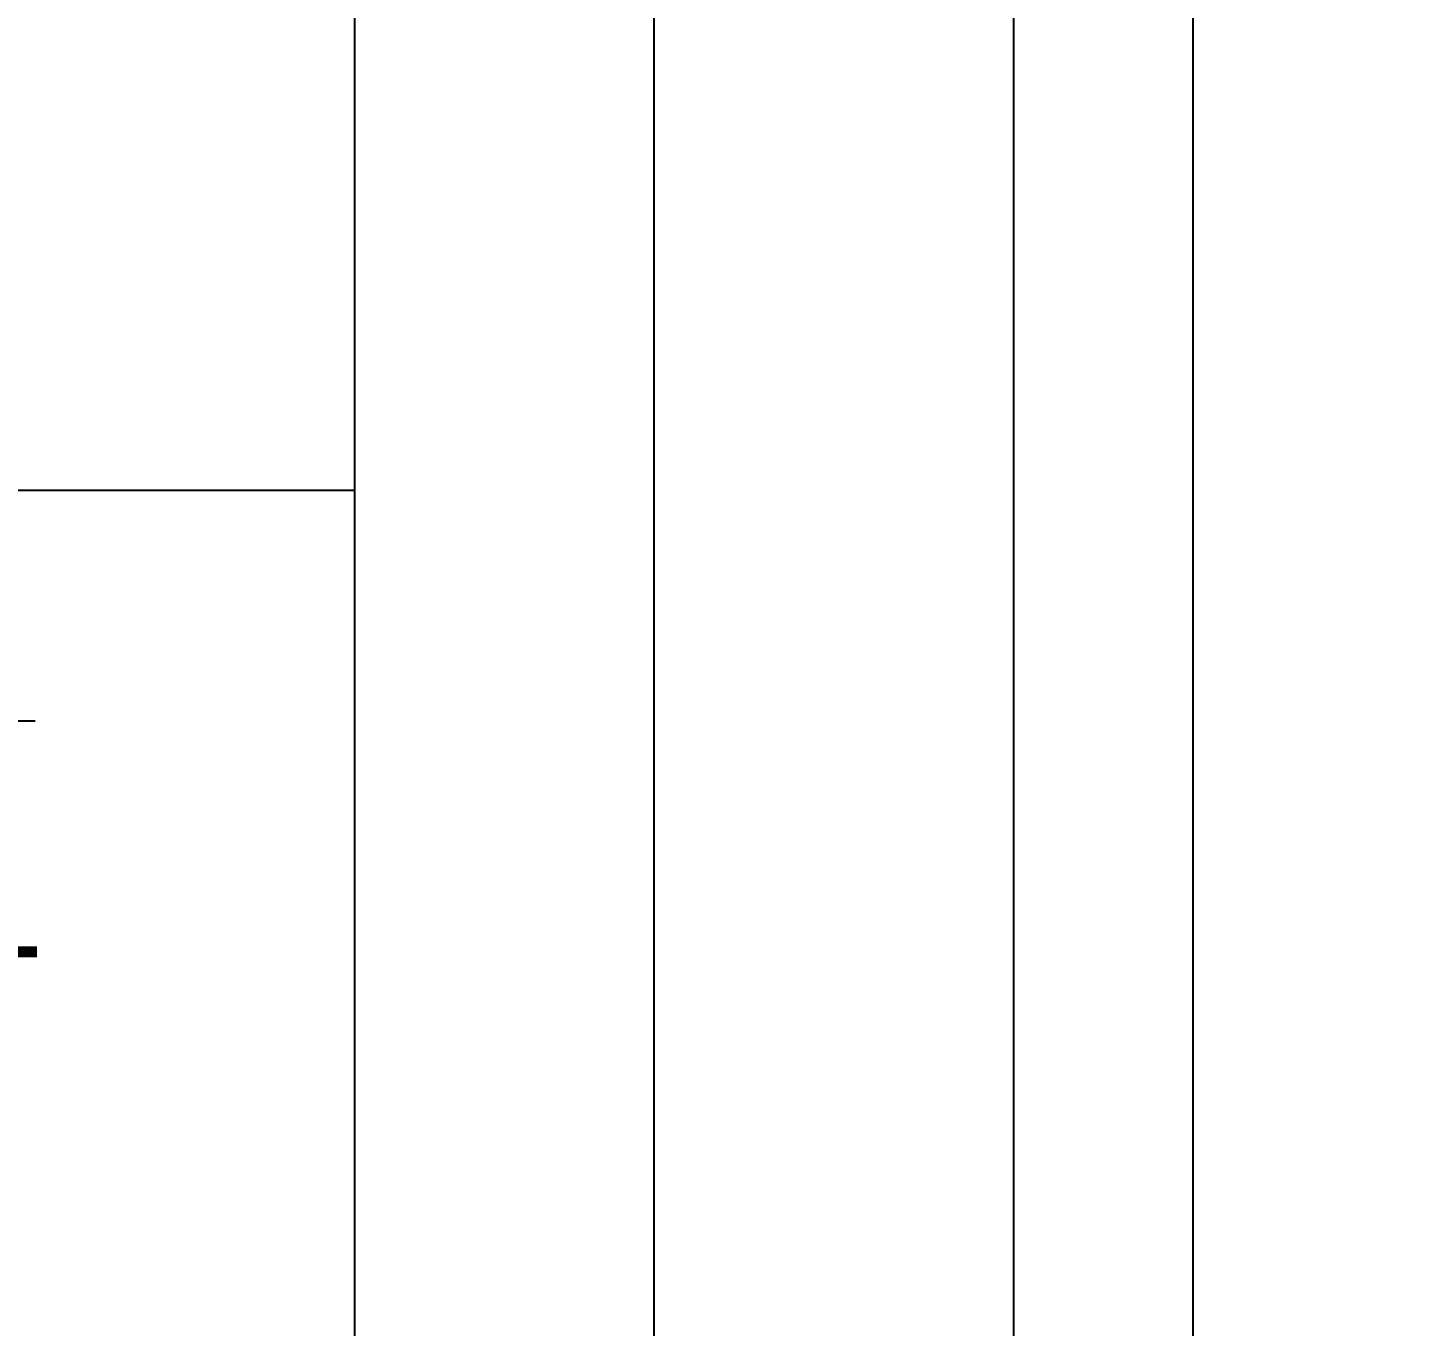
# Model space of a CAD drawing. Header units: inches. Extents: x 7740 to 83056, y -9304 to 75068.
# Drawn here: x 49716 to 50865, y 63742 to 64827 of the extents above; entities that cross this region are included whole.
import ezdxf
from ezdxf.enums import TextEntityAlignment as Align

# ---------------------------------------------------------------- set-up
doc = ezdxf.new("R2010")
doc.units = ezdxf.units.IN
doc.header["$LTSCALE"] = 50
doc.header["$MEASUREMENT"] = 0
for name, color, linetype in [('06-FUR', 6, 'Continuous'), ('F-SYM', 7, 'Continuous'), ('FORM(YOURNAME)-11', 1, 'Continuous')]:
    doc.layers.add(name, color=color, linetype=linetype)
doc.styles.add('YOURNAME', font='HY울릉도M.TTF')

# ---------------------------------------------------------------- blocks, each defined once
blk = doc.blocks.new('FORM-PLAN')
at = {"layer": 'Defpoints', "color": 158}
blk.add_line((1345.8, 44093.4), (10555.8, 44093.4), dxfattribs=at)
blk.add_lwpolyline([(-71444.2, -2284.8), (10555.8, -2284.8), (10555.8, 55115.2), (-71444.2, 55115.2)], close=True, dxfattribs=at)
at = {"layer": 'FORM(YOURNAME)-11', "color": 251}
blk.add_line((2414.8, 43322.6), (9486.8, 43322.6), dxfattribs=at)
at = {"layer": 'FORM(YOURNAME)-11', "color": 250}
blk.add_lwpolyline([(-72444.2, -3284.8), (11555.8, -3284.8), (11555.8, 56115.2), (-72444.2, 56115.2)], close=True, dxfattribs=at)
at = {"layer": 'FORM(YOURNAME)-11', "color": 14, "style": 'YOURNAME', "width": 1.03}
blk.add_text('@__gmdesign__', height=400, dxfattribs=at).set_placement((9486.8, 42648.8), align=Align.RIGHT)
at = {"layer": 'FORM(YOURNAME)-11', "color": 3, "style": 'YOURNAME'}
for tag, height, p in [('1', 450.5, (9905.3, 18187.7)), ('2', 450.5, (9905.3, 17544.1)), ('3', 450.5, (9905.3, 16257)), ('4', 450.5, (9905.3, 14326.3)), ('5', 514.9, (9905.3, 12009.4)), ('6', 514.9, (9905.3, 9756.9)), ('7', 514.9, (9905.3, 7504.4)), ('8', 514.9, (9905.3, 5251.9)), ('9', 514.9, (9905.3, 2999.4)), ('10', 514.9, (5655, 811.3)), ('11', 514.9, (9905.3, 746.9)), ('12', 514.9, (5655, -1441.2)), ('13', 514.9, (9905.3, -1441.2))]:
    blk.add_attdef(tag, text='', height=height, dxfattribs=at).set_placement(p, align=Align.MIDDLE_RIGHT)
blk = doc.blocks.new('*U806')
at = {"layer": 'F-SYM', "xscale": 0.2500000000000001, "yscale": 0.2500000000000001, "zscale": 0.2500000000000001}
blk.add_blockref('FORM-PLAN', (47350.9, 53416.9), dxfattribs=at)
blk = doc.blocks.new('*U810')
at = {"layer": 'F-SYM', "xscale": 0.15, "yscale": 0.15, "zscale": 0.15}
blk.add_blockref('FORM-PLAN', (61406.4, 59028.4), dxfattribs=at)

msp = doc.modelspace()

# ---------------------------------------------------------------- block references
at = {"layer": '06-FUR'}
for name in ['*U806', '*U810']:
    msp.add_blockref(name, (0, 0), dxfattribs=at)

doc.saveas('drawing.dxf')
